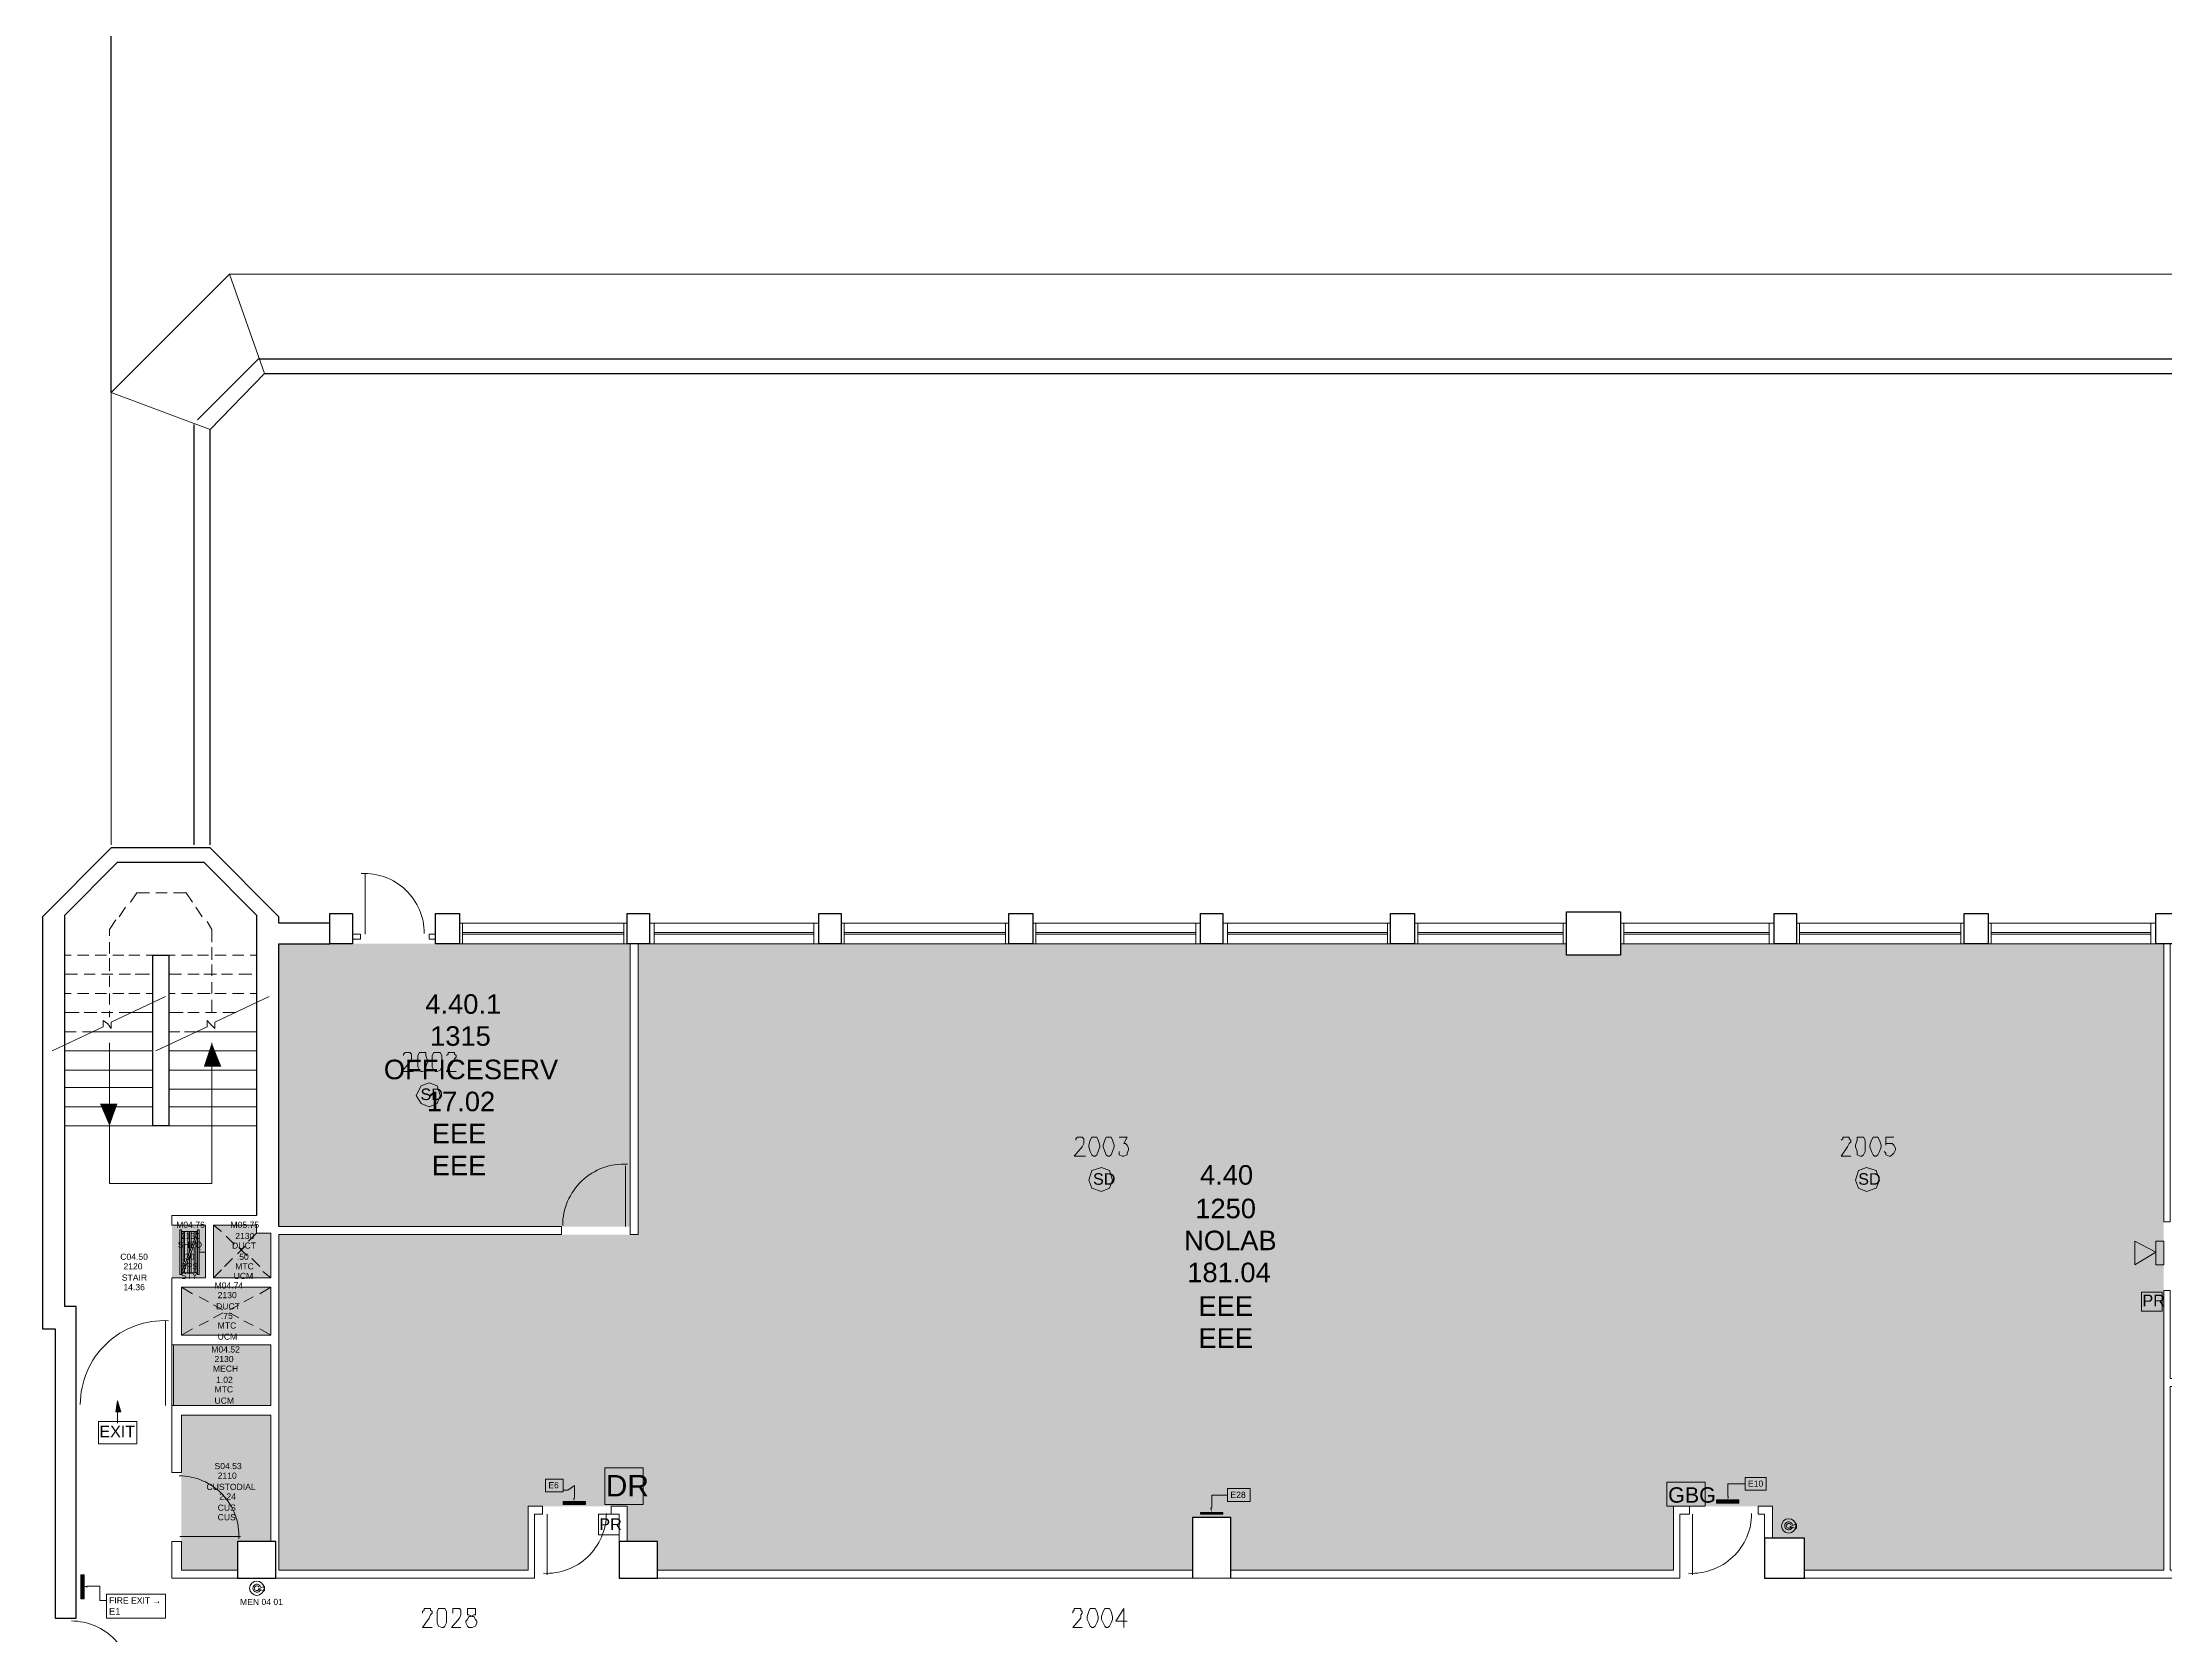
# Model space of a CAD drawing. Header units: millimetres. Extents: x -59 to 47, y 152 to 919.
# Drawn here: x -43.65 to -15.51, y 381.1 to 402.2 of the extents above; entities that cross this region are included whole.
import ezdxf

# ---------------------------------------------------------------- set-up
doc = ezdxf.new("R2010")
doc.units = ezdxf.units.MM
for name, color, linetype, true_color in [('PDF_014404$_ps_FIRE_ACCESS', 7, 'Continuous', 0x37dd00), ('PDF_014404$_ps_FIRE_ALARM', 7, 'Continuous', 0x37dd00), ('PDF_014404$HL-TMP', 7, 'Continuous', 0x800000)]:
    doc.layers.add(name, color=color, linetype=linetype, true_color=true_color)
for name, color, linetype in [('PDF_014404$_ps_TEXTBOLD$FIRE', 2, 'Continuous'), ('PDF_014404$BL', 7, 'Continuous'), ('PDF_014404$DR', 7, 'Continuous'), ('PDF_014404$FI', 7, 'Continuous'), ('PDF_014404$FI-DSG', 7, 'Continuous'), ('PDF_014404$PL-STAIR', 7, 'Continuous'), ('PDF_014404$REG-EGRESS', 7, 'Continuous'), ('PDF_014404$WA', 7, 'Continuous'), ('PDF_014404$WA-COL', 7, 'Continuous'), ('PDF_014404$WA-EXT', 7, 'Continuous'), ('PDF_014404$WN', 7, 'Continuous'), ('PDF_Text', 7, 'Continuous')]:
    doc.layers.add(name, color=color, linetype=linetype)
doc.styles.add('PDF ArialMT', font='arial.ttf')

msp = doc.modelspace()

# ---------------------------------------------------------------- linework, layer by layer
msp.add_line((-42.736, 397.564), (-42.736, 918.763))
at = {"layer": 'PDF_014404$_ps_FIRE_ACCESS', "lineweight": 0}
for points in [[(-38.524, 388.102), (-38.418, 388.145), (-38.376, 388.251), (-38.418, 388.378), (-38.524, 388.42), (-38.63, 388.378), (-38.694, 388.251), (-38.63, 388.145)], [(-29.613, 386.981), (-29.507, 387.023), (-29.465, 387.129), (-29.507, 387.256), (-29.613, 387.298), (-29.74, 387.256), (-29.782, 387.129), (-29.74, 387.023)], [(-19.474, 386.981), (-19.347, 387.023), (-19.304, 387.129), (-19.347, 387.256), (-19.474, 387.298), (-19.58, 387.256), (-19.622, 387.129), (-19.58, 387.023)], [(-15.918, 386.324), (-15.918, 386.007), (-15.643, 386.176)], [(-15.643, 386.007), (-15.537, 386.007), (-15.537, 386.324), (-15.643, 386.324)], [(-35.688, 382.832), (-35.688, 383.319), (-36.196, 383.319), (-36.196, 382.832)], [(-35.688, 382.832), (-35.688, 383.319), (-36.196, 383.319), (-36.196, 382.832)]]:
    msp.add_lwpolyline(points, close=True, dxfattribs=at)
at = {"layer": 'PDF_014404$_ps_FIRE_ALARM', "lineweight": 0}
for points in [[(-15.558, 385.393), (-15.558, 385.647), (-15.833, 385.647), (-15.833, 385.393)], [(-21.612, 382.811), (-21.612, 383.128), (-22.12, 383.128), (-22.12, 382.811)], [(-36.005, 382.43), (-36.005, 382.705), (-36.28, 382.705), (-36.28, 382.43)]]:
    msp.add_lwpolyline(points, close=True, dxfattribs=at)
at = {"layer": 'PDF_014404$_ps_TEXTBOLD$FIRE', "lineweight": 20}
for points in [[(-38.863, 388.78), (-38.863, 388.801), (-38.842, 388.822), (-38.821, 388.822), (-38.799, 388.822), (-38.778, 388.822), (-38.757, 388.801), (-38.757, 388.78), (-38.757, 388.759), (-38.757, 388.737), (-38.778, 388.695), (-38.884, 388.568), (-38.736, 388.568)], [(-38.291, 388.78), (-38.27, 388.801), (-38.27, 388.822), (-38.249, 388.822), (-38.207, 388.822), (-38.186, 388.822), (-38.186, 388.801), (-38.164, 388.78), (-38.164, 388.759), (-38.186, 388.737), (-38.207, 388.695), (-38.291, 388.568), (-38.164, 388.568)], [(-29.952, 387.658), (-29.952, 387.679), (-29.93, 387.7), (-29.909, 387.7), (-29.888, 387.7), (-29.867, 387.7), (-29.846, 387.679), (-29.846, 387.658), (-29.846, 387.637), (-29.846, 387.616), (-29.867, 387.573), (-29.973, 387.446), (-29.824, 387.446)], [(-29.38, 387.7), (-29.274, 387.7), (-29.316, 387.616), (-29.295, 387.616), (-29.274, 387.594), (-29.253, 387.552), (-29.253, 387.531), (-29.274, 387.489), (-29.274, 387.467), (-29.316, 387.446), (-29.338, 387.446), (-29.38, 387.467), (-29.38, 387.489), (-29.38, 387.51)], [(-19.812, 387.658), (-19.791, 387.679), (-19.791, 387.7), (-19.77, 387.7), (-19.728, 387.7), (-19.707, 387.7), (-19.707, 387.679), (-19.685, 387.658), (-19.685, 387.637), (-19.707, 387.616), (-19.728, 387.573), (-19.812, 387.446), (-19.685, 387.446)], [(-19.114, 387.7), (-19.22, 387.7), (-19.22, 387.594), (-19.22, 387.616), (-19.177, 387.616), (-19.156, 387.616), (-19.135, 387.616), (-19.114, 387.594), (-19.093, 387.552), (-19.093, 387.531), (-19.114, 387.489), (-19.135, 387.467), (-19.156, 387.446), (-19.177, 387.446), (-19.22, 387.467), (-19.22, 387.489), (-19.241, 387.51)], [(-38.609, 381.392), (-38.609, 381.414), (-38.588, 381.435), (-38.588, 381.456), (-38.567, 381.456), (-38.524, 381.456), (-38.503, 381.456), (-38.503, 381.435), (-38.482, 381.414), (-38.482, 381.392), (-38.503, 381.371), (-38.524, 381.329), (-38.609, 381.202), (-38.482, 381.202)], [(-38.207, 381.392), (-38.207, 381.414), (-38.207, 381.435), (-38.207, 381.456), (-38.186, 381.456), (-38.143, 381.456), (-38.122, 381.456), (-38.101, 381.435), (-38.101, 381.414), (-38.101, 381.392), (-38.101, 381.371), (-38.122, 381.329), (-38.228, 381.202), (-38.101, 381.202)], [(-29.994, 381.392), (-29.994, 381.414), (-29.973, 381.435), (-29.973, 381.456), (-29.952, 381.456), (-29.909, 381.456), (-29.888, 381.456), (-29.888, 381.435), (-29.867, 381.414), (-29.867, 381.392), (-29.888, 381.371), (-29.888, 381.329), (-29.994, 381.202), (-29.867, 381.202)], [(-29.316, 381.202), (-29.316, 381.456), (-29.422, 381.287), (-29.274, 381.287)]]:
    msp.add_lwpolyline(points, dxfattribs=at)
for points in [[(-38.63, 388.822), (-38.651, 388.822), (-38.672, 388.78), (-38.672, 388.716), (-38.672, 388.695), (-38.672, 388.632), (-38.651, 388.589), (-38.63, 388.568), (-38.609, 388.568), (-38.567, 388.589), (-38.567, 388.632), (-38.545, 388.695), (-38.545, 388.716), (-38.567, 388.78), (-38.567, 388.822), (-38.609, 388.822)], [(-38.44, 388.822), (-38.461, 388.822), (-38.482, 388.78), (-38.482, 388.716), (-38.482, 388.695), (-38.482, 388.632), (-38.461, 388.589), (-38.44, 388.568), (-38.418, 388.568), (-38.376, 388.589), (-38.355, 388.632), (-38.355, 388.695), (-38.355, 388.716), (-38.355, 388.78), (-38.376, 388.822), (-38.418, 388.822)], [(-29.719, 387.7), (-29.74, 387.7), (-29.761, 387.658), (-29.782, 387.594), (-29.782, 387.573), (-29.761, 387.51), (-29.74, 387.467), (-29.719, 387.446), (-29.697, 387.446), (-29.676, 387.467), (-29.655, 387.51), (-29.634, 387.573), (-29.634, 387.594), (-29.655, 387.658), (-29.676, 387.7), (-29.697, 387.7)], [(-29.528, 387.7), (-29.549, 387.7), (-29.57, 387.658), (-29.592, 387.594), (-29.592, 387.573), (-29.57, 387.51), (-29.549, 387.467), (-29.528, 387.446), (-29.507, 387.446), (-29.486, 387.467), (-29.465, 387.51), (-29.443, 387.573), (-29.443, 387.594), (-29.465, 387.658), (-29.486, 387.7), (-29.507, 387.7)], [(-19.558, 387.7), (-19.601, 387.7), (-19.601, 387.658), (-19.622, 387.594), (-19.622, 387.573), (-19.601, 387.51), (-19.601, 387.467), (-19.558, 387.446), (-19.537, 387.446), (-19.516, 387.467), (-19.495, 387.51), (-19.495, 387.573), (-19.495, 387.594), (-19.495, 387.658), (-19.516, 387.7), (-19.537, 387.7)], [(-19.368, 387.7), (-19.389, 387.7), (-19.41, 387.658), (-19.431, 387.594), (-19.431, 387.573), (-19.41, 387.51), (-19.389, 387.467), (-19.368, 387.446), (-19.347, 387.446), (-19.326, 387.467), (-19.304, 387.51), (-19.283, 387.573), (-19.283, 387.594), (-19.304, 387.658), (-19.326, 387.7), (-19.347, 387.7)], [(-38.355, 381.456), (-38.397, 381.456), (-38.418, 381.414), (-38.418, 381.35), (-38.418, 381.308), (-38.418, 381.265), (-38.397, 381.223), (-38.355, 381.202), (-38.334, 381.202), (-38.313, 381.223), (-38.291, 381.265), (-38.291, 381.308), (-38.291, 381.35), (-38.291, 381.414), (-38.313, 381.456), (-38.334, 381.456)], [(-37.995, 381.456), (-38.016, 381.456), (-38.016, 381.435), (-38.016, 381.392), (-38.016, 381.371), (-37.995, 381.371), (-37.953, 381.35), (-37.932, 381.35), (-37.91, 381.308), (-37.889, 381.287), (-37.889, 381.265), (-37.91, 381.223), (-37.953, 381.202), (-37.995, 381.202), (-38.016, 381.223), (-38.037, 381.265), (-38.037, 381.287), (-38.016, 381.308), (-37.995, 381.35), (-37.974, 381.35), (-37.932, 381.371), (-37.91, 381.371), (-37.91, 381.392), (-37.91, 381.435), (-37.91, 381.456), (-37.953, 381.456)], [(-29.74, 381.456), (-29.761, 381.456), (-29.782, 381.414), (-29.803, 381.35), (-29.803, 381.308), (-29.782, 381.265), (-29.761, 381.223), (-29.74, 381.202), (-29.719, 381.202), (-29.697, 381.223), (-29.676, 381.265), (-29.655, 381.308), (-29.655, 381.35), (-29.676, 381.414), (-29.697, 381.456), (-29.719, 381.456)], [(-29.549, 381.456), (-29.57, 381.456), (-29.592, 381.414), (-29.613, 381.35), (-29.613, 381.308), (-29.592, 381.265), (-29.57, 381.223), (-29.549, 381.202), (-29.528, 381.202), (-29.507, 381.223), (-29.486, 381.265), (-29.465, 381.308), (-29.465, 381.35), (-29.486, 381.414), (-29.507, 381.456), (-29.528, 381.456)]]:
    msp.add_lwpolyline(points, close=True, dxfattribs=at)
at = {"layer": 'PDF_014404$BL', "lineweight": 9}
for points in [[(-42.736, 391.574), (-42.736, 397.564), (-41.17, 399.131), (-5.376, 399.131), (-4.043, 397.818), (-4.043, 395.617)], [(-41.17, 399.131), (-40.704, 397.818)], [(-42.736, 397.564), (-41.424, 397.077)], [(-35.899, 390.537), (-38.122, 390.537)], [(-33.359, 390.537), (-35.603, 390.537)], [(-30.841, 390.537), (-33.063, 390.537)], [(-28.3, 390.537), (-30.523, 390.537)], [(-25.782, 390.537), (-28.004, 390.537)], [(-23.453, 390.537), (-25.464, 390.537)], [(-20.701, 390.537), (-22.734, 390.537)], [(-18.183, 390.537), (-20.405, 390.537)], [(-15.643, 390.537), (-17.865, 390.537)], [(-38.122, 390.262), (-35.899, 390.262)], [(-35.603, 390.262), (-33.359, 390.262)], [(-33.063, 390.262), (-30.841, 390.262)], [(-30.523, 390.262), (-28.3, 390.262)], [(-28.004, 390.262), (-25.782, 390.262)], [(-25.464, 390.262), (-23.453, 390.262)], [(-22.734, 390.262), (-20.701, 390.262)], [(-20.405, 390.262), (-18.183, 390.262)], [(-17.865, 390.262), (-15.643, 390.262)], [(-41.276, 386.451), (-41.382, 386.536)], [(-41.107, 386.282), (-41.212, 386.388)], [(-40.81, 386.43), (-40.916, 386.324)], [(-41.128, 386.092), (-41.234, 385.986)], [(-40.958, 386.261), (-41.064, 386.155)], [(-40.937, 386.134), (-41.043, 386.24)], [(-40.768, 385.986), (-40.874, 386.092)], [(-41.276, 385.943), (-41.382, 385.838)], [(-40.62, 385.838), (-40.726, 385.922)], [(-41.657, 385.626), (-41.805, 385.711)], [(-41.445, 385.52), (-41.572, 385.584)], [(-41.255, 385.414), (-41.382, 385.478)], [(-41.17, 385.414), (-41.043, 385.478)], [(-40.98, 385.52), (-40.853, 385.584)], [(-40.768, 385.626), (-40.62, 385.711)], [(-41.805, 385.076), (-41.657, 385.16)], [(-41.572, 385.203), (-41.445, 385.266)], [(-41.382, 385.308), (-41.255, 385.372)], [(-41.043, 385.308), (-41.17, 385.372)], [(-40.853, 385.203), (-40.98, 385.266)], [(-40.62, 385.076), (-40.768, 385.16)]]:
    msp.add_lwpolyline(points, dxfattribs=at)
at = {"layer": 'PDF_014404$DR', "lineweight": 0}
for points in [[(-39.371, 390.389), (-39.371, 391.193), (-39.371, 390.389)], [(-35.921, 386.515), (-35.921, 387.319), (-35.921, 386.515)], [(-42.017, 384.144), (-42.017, 385.266), (-42.017, 384.144)], [(-41.932, 384.949), (-41.932, 384.144)], [(-41.911, 384.949), (-41.911, 384.144)], [(-36.958, 382.705), (-36.958, 381.9), (-36.958, 382.705)], [(-21.781, 382.705), (-21.781, 381.9), (-21.781, 382.705)], [(-41.826, 382.408), (-41.022, 382.408), (-41.826, 382.408)]]:
    msp.add_lwpolyline(points, dxfattribs=at)
for centre, radius, start, end in [((-39.381, 390.399), 0.794, 0, 92.9549), ((-35.938, 386.529), 0.815, 87.0447, 180), ((-42.034, 384.158), 1.111, 87.0447, 180), ((-41.837, 382.419), 0.794, 357.0451, 90), ((-36.968, 382.715), 0.794, 267.0451, 360), ((-21.792, 382.715), 0.794, 267.0451, 360), ((-43.262, 380.496), 0.794, 357.0447, 90)]:
    msp.add_arc(centre, radius, start, end, dxfattribs=at)
at = {"layer": 'PDF_014404$FI', "lineweight": 9}
for points in [[(-41.826, 386.473), (-41.805, 386.473), (-41.805, 385.88), (-41.826, 385.88)], [(-41.572, 386.473), (-41.572, 385.88), (-41.593, 385.88), (-41.593, 385.901), (-41.593, 386.451), (-41.593, 386.473)], [(-20.405, 382.514), (-20.49, 382.536), (-20.405, 382.578)], [(-40.704, 381.689), (-40.789, 381.71), (-40.704, 381.752)]]:
    msp.add_lwpolyline(points, close=True, dxfattribs=at)
for points in [[(-41.593, 385.901), (-41.805, 385.901), (-41.805, 386.451), (-41.593, 386.451), (-41.805, 385.901)], [(-41.784, 386.451), (-41.784, 385.986)], [(-41.593, 386.388), (-41.784, 385.901)], [(-41.763, 386.049), (-41.763, 386.451)], [(-41.72, 386.451), (-41.72, 386.113)], [(-41.699, 386.176), (-41.699, 386.451)], [(-41.678, 386.451), (-41.678, 386.261)], [(-41.636, 386.324), (-41.636, 386.451)], [(-41.615, 386.451), (-41.615, 386.388)], [(-41.615, 386.324), (-41.615, 385.901)], [(-41.72, 386.049), (-41.72, 385.901)], [(-41.699, 385.901), (-41.699, 386.113)], [(-41.678, 386.176), (-41.678, 385.901)], [(-41.636, 385.901), (-41.636, 386.24)], [(-41.572, 386.176), (-41.488, 386.176)], [(-41.763, 385.901), (-41.763, 385.965)]]:
    msp.add_lwpolyline(points, dxfattribs=at)
for centre in [(-20.506, 382.55), (-20.506, 382.55), (-40.806, 381.724), (-40.806, 381.724)]:
    msp.add_circle(centre, 0.0953, dxfattribs=at)
for centre, radius, start, end in [((-20.506, 382.55), 0.0529, 22.7694, 337.2306), ((-20.506, 382.55), 0.0318, 22.7697, 337.2303), ((-40.806, 381.724), 0.0529, 22.7694, 337.2306), ((-40.806, 381.724), 0.0318, 22.7697, 337.2303)]:
    msp.add_arc(centre, radius, start, end, dxfattribs=at)
at = {"layer": 'PDF_014404$FI-DSG', "lineweight": 9}
for points in [[(-21.082, 383.192), (-20.807, 383.192), (-20.807, 383.022), (-21.082, 383.022)], [(-36.979, 383.171), (-36.746, 383.171), (-36.746, 383.001), (-36.979, 383.001)], [(-27.941, 383.044), (-27.644, 383.044), (-27.644, 382.874), (-27.941, 382.874)], [(-36.45, 382.874), (-36.746, 382.874), (-36.746, 382.832), (-36.45, 382.832)], [(-28.004, 382.726), (-28.3, 382.726), (-28.3, 382.705), (-28.004, 382.705)], [(-21.167, 382.895), (-21.463, 382.895), (-21.463, 382.853), (-21.167, 382.853)], [(-43.096, 381.583), (-43.096, 381.9), (-43.139, 381.9), (-43.139, 381.583)], [(-42.8, 381.646), (-42.017, 381.646), (-42.017, 381.329), (-42.8, 381.329)]]:
    msp.add_lwpolyline(points, close=True, dxfattribs=at)
for points in [[(-36.598, 382.917), (-36.598, 383.086), (-36.683, 383.022), (-36.746, 383.022)], [(-28.152, 382.79), (-28.152, 382.959), (-28.004, 382.959), (-27.941, 382.959)], [(-21.315, 382.938), (-21.315, 383.107), (-21.167, 383.107), (-21.082, 383.107)], [(-43.054, 381.752), (-42.885, 381.752), (-42.885, 381.562), (-42.8, 381.562)]]:
    msp.add_lwpolyline(points, dxfattribs=at)
at = {"layer": 'PDF_014404$FI-DSG', "transparency": 33554559}
for points in [[(-36.598, 382.917), (-36.598, 382.874), (-36.619, 382.917)], [(-21.294, 382.938), (-21.315, 382.895), (-21.315, 382.938)], [(-36.45, 382.874), (-36.746, 382.874), (-36.45, 382.832)], [(-36.746, 382.874), (-36.45, 382.832), (-36.746, 382.832)], [(-28.004, 382.726), (-28.3, 382.726), (-28.004, 382.705)], [(-28.3, 382.726), (-28.004, 382.705), (-28.3, 382.705)], [(-28.152, 382.79), (-28.152, 382.726), (-28.173, 382.79)], [(-21.167, 382.895), (-21.463, 382.895), (-21.167, 382.853)], [(-21.463, 382.895), (-21.167, 382.853), (-21.463, 382.853)], [(-43.096, 381.9), (-43.139, 381.9), (-43.096, 381.583)], [(-43.139, 381.9), (-43.096, 381.583), (-43.139, 381.583)], [(-43.054, 381.731), (-43.096, 381.752), (-43.054, 381.752)]]:
    msp.add_solid(points, dxfattribs=at)
at = {"layer": 'PDF_014404$HL-TMP', "color": 191, "lineweight": 0, "true_color": 0xbb77ff}
msp.add_lwpolyline([(-41.911, 384.144), (-41.911, 384.144), (-41.911, 384.144)], close=True, dxfattribs=at)
at = {"layer": 'PDF_014404$HL-TMP', "transparency": 33554559}
for points in [[(-35.857, 390.262), (-40.514, 390.262), (-35.857, 386.515)], [(-40.514, 390.262), (-35.857, 386.515), (-40.514, 386.515)], [(-23.453, 390.262), (-35.751, 390.262), (-23.453, 390.113)], [(-35.751, 390.262), (-23.453, 390.113), (-35.751, 390.113)], [(-15.537, 390.262), (-22.734, 390.262), (-15.537, 390.113)], [(-22.734, 390.262), (-15.537, 390.113), (-22.734, 390.113)], [(-15.537, 390.113), (-35.751, 390.113), (-15.537, 386.409)], [(-35.751, 390.113), (-15.537, 386.409), (-35.751, 386.409)], [(-15.537, 386.409), (-35.751, 386.409), (-40.514, 386.409)], [(-15.537, 386.409), (-40.514, 386.409), (-15.537, 382.811)], [(-40.514, 386.409), (-15.537, 382.811), (-40.514, 382.811)], [(-35.751, 386.409), (-15.537, 386.409), (-15.537, 386.409)], [(-37.212, 382.811), (-37.212, 382.811), (-40.514, 382.811)], [(-37.212, 382.811), (-40.514, 382.811), (-35.899, 382.811)], [(-37.212, 382.811), (-40.514, 382.811), (-37.212, 381.964)], [(-40.514, 382.811), (-37.212, 381.964), (-40.514, 381.964)], [(-22.035, 382.811), (-22.035, 382.811), (-35.899, 382.811)], [(-22.035, 382.811), (-35.899, 382.811), (-20.723, 382.811)], [(-22.035, 382.811), (-35.899, 382.811), (-22.035, 382.663)], [(-35.899, 382.811), (-22.035, 382.663), (-35.899, 382.663)], [(-28.406, 382.663), (-28.406, 382.663), (-35.899, 382.663)], [(-28.406, 382.663), (-35.899, 382.663), (-27.898, 382.663)], [(-28.406, 382.663), (-35.899, 382.663), (-28.406, 382.345)], [(-35.899, 382.663), (-28.406, 382.345), (-35.899, 382.345)], [(-22.035, 382.663), (-27.898, 382.663), (-22.035, 381.964)], [(-27.898, 382.663), (-22.035, 381.964), (-27.898, 381.964)], [(-15.537, 382.811), (-20.723, 382.811), (-15.537, 382.387)], [(-20.723, 382.811), (-15.537, 382.387), (-20.723, 382.387)], [(-28.406, 382.345), (-35.899, 382.345), (-35.497, 382.345)], [(-35.899, 382.345), (-28.406, 382.345), (-28.406, 382.345)], [(-28.406, 382.345), (-35.497, 382.345), (-28.406, 381.964)], [(-35.497, 382.345), (-28.406, 381.964), (-35.497, 381.964)], [(-15.537, 382.387), (-20.723, 382.387), (-20.299, 382.387)], [(-20.723, 382.387), (-15.537, 382.387), (-15.537, 382.387)], [(-15.537, 382.387), (-20.299, 382.387), (-15.537, 381.964)], [(-20.299, 382.387), (-15.537, 381.964), (-20.299, 381.964)], [(-20.299, 381.964), (-15.537, 381.964), (-15.537, 381.964)]]:
    msp.add_solid(points, dxfattribs=at)
at = {"layer": 'PDF_014404$HL-TMP', "color": 73, "true_color": 0x99cc66, "transparency": 33554559}
for points in [[(-41.488, 386.536), (-41.932, 386.536), (-41.488, 385.838)], [(-41.932, 386.536), (-41.488, 385.838), (-41.932, 385.838)]]:
    msp.add_solid(points, dxfattribs=at)
at = {"layer": 'PDF_014404$HL-TMP', "color": 191, "true_color": 0xbb77ff, "transparency": 33554559}
for points in [[(-41.382, 386.536), (-40.81, 386.536), (-40.81, 386.536)], [(-40.81, 386.536), (-41.382, 386.536), (-40.81, 386.43)], [(-41.382, 386.536), (-40.81, 386.43), (-41.382, 386.43)], [(-40.62, 386.43), (-40.62, 386.43), (-41.382, 386.43)], [(-40.62, 386.43), (-41.382, 386.43), (-40.81, 386.43)], [(-40.62, 385.838), (-41.382, 385.838), (-41.382, 386.43)], [(-41.382, 386.43), (-40.62, 386.43), (-40.62, 385.838)], [(-40.62, 385.838), (-40.62, 385.838), (-41.382, 385.838)], [(-41.805, 385.711), (-40.62, 385.711), (-40.62, 385.711)], [(-40.62, 385.076), (-41.805, 385.076), (-41.805, 385.711)], [(-41.805, 385.711), (-40.62, 385.711), (-40.62, 385.076)], [(-41.911, 384.949), (-40.62, 384.949), (-40.62, 384.949)], [(-40.62, 384.949), (-41.911, 384.949), (-40.62, 384.546)], [(-41.911, 384.949), (-40.62, 384.546), (-41.911, 384.546)], [(-40.62, 385.076), (-40.62, 385.076), (-41.805, 385.076)], [(-40.62, 384.546), (-41.911, 384.546), (-40.62, 384.144)], [(-41.911, 384.546), (-40.62, 384.144), (-41.911, 384.144)], [(-41.911, 384.144), (-40.62, 384.144), (-40.62, 384.144)]]:
    msp.add_solid(points, dxfattribs=at)
at = {"layer": 'PDF_014404$HL-TMP', "color": 190, "true_color": 0x6633ff, "transparency": 33554559}
for points in [[(-40.62, 384.017), (-41.805, 384.017), (-41.805, 384.017)], [(-40.62, 384.017), (-41.805, 384.017), (-40.62, 382.811)], [(-41.805, 384.017), (-40.62, 382.811), (-41.805, 382.811)], [(-40.62, 382.811), (-41.805, 382.811), (-40.62, 382.345)], [(-41.805, 382.811), (-40.62, 382.345), (-41.805, 382.345)], [(-41.064, 382.345), (-41.805, 382.345), (-41.064, 381.964)], [(-41.805, 382.345), (-41.064, 381.964), (-41.805, 381.964)], [(-41.064, 382.345), (-40.62, 382.345), (-40.62, 382.345)]]:
    msp.add_solid(points, dxfattribs=at)
at = {"layer": 'PDF_014404$PL-STAIR', "lineweight": 9}
for points in [[(-42.482, 390.812), (-42.398, 390.939), (-42.228, 390.939)], [(-42.144, 390.939), (-41.996, 390.939)], [(-41.911, 390.939), (-41.742, 390.939), (-41.657, 390.812)], [(-42.758, 390.367), (-42.758, 390.452), (-42.673, 390.579)], [(-42.631, 390.621), (-42.546, 390.748)], [(-41.615, 390.748), (-41.53, 390.621)], [(-41.466, 390.558), (-41.403, 390.452), (-41.403, 390.283)], [(-42.758, 390.135), (-42.758, 390.283)], [(-41.403, 390.219), (-41.403, 390.05)], [(-43.266, 390.113), (-43.35, 390.113)], [(-43.033, 390.113), (-43.181, 390.113)], [(-42.8, 390.113), (-42.948, 390.113)], [(-42.758, 389.902), (-42.758, 390.071)], [(-42.567, 390.113), (-42.715, 390.113)], [(-42.355, 390.113), (-42.504, 390.113)], [(-42.186, 390.113), (-42.271, 390.113)], [(-41.974, 390.113), (-41.89, 390.113)], [(-41.805, 390.113), (-41.657, 390.113)], [(-41.593, 390.113), (-41.445, 390.113)], [(-41.403, 389.986), (-41.403, 389.838)], [(-41.361, 390.113), (-41.212, 390.113)], [(-41.128, 390.113), (-40.98, 390.113)], [(-40.895, 390.113), (-40.81, 390.113)], [(-43.181, 389.859), (-43.35, 389.859)], [(-42.948, 389.859), (-43.096, 389.859)], [(-42.715, 389.859), (-42.863, 389.859)], [(-42.758, 389.69), (-42.758, 389.838)], [(-42.482, 389.859), (-42.631, 389.859)], [(-42.228, 389.859), (-42.419, 389.859)], [(-41.974, 389.859), (-41.805, 389.859)], [(-41.72, 389.859), (-41.572, 389.859)], [(-41.509, 389.859), (-41.339, 389.859)], [(-41.403, 389.753), (-41.403, 389.605)], [(-41.276, 389.859), (-41.128, 389.859)], [(-41.043, 389.859), (-40.874, 389.859)], [(-43.52, 388.843), (-42.842, 389.161), (-42.842, 389.245), (-42.779, 389.203), (-42.736, 389.14), (-42.736, 389.224), (-42.017, 389.563)], [(-43.266, 389.605), (-43.35, 389.605)], [(-43.033, 389.605), (-43.181, 389.605)], [(-42.8, 389.605), (-42.948, 389.605)], [(-42.758, 389.457), (-42.758, 389.605)], [(-42.567, 389.605), (-42.715, 389.605)], [(-42.355, 389.605), (-42.504, 389.605)], [(-42.186, 389.605), (-42.271, 389.605)], [(-42.144, 388.843), (-41.466, 389.161), (-41.466, 389.245), (-41.424, 389.203), (-41.361, 389.14), (-41.361, 389.224), (-40.641, 389.563)], [(-41.974, 389.605), (-41.89, 389.605)], [(-41.805, 389.605), (-41.657, 389.605)], [(-41.593, 389.605), (-41.424, 389.605)], [(-41.403, 389.521), (-41.403, 389.351)], [(-41.361, 389.605), (-41.212, 389.605)], [(-41.128, 389.605), (-40.98, 389.605)], [(-40.895, 389.605), (-40.81, 389.605)], [(-43.16, 389.351), (-43.35, 389.351)], [(-43.202, 389.097), (-43.35, 389.097)], [(-42.186, 389.097), (-42.969, 389.097), (-43.117, 389.097)], [(-42.927, 389.351), (-43.096, 389.351)], [(-42.715, 389.351), (-42.863, 389.351)], [(-42.758, 389.288), (-42.758, 389.372)], [(-42.186, 389.351), (-42.44, 389.351), (-42.631, 389.351)], [(-41.974, 389.351), (-41.784, 389.351)], [(-41.826, 389.097), (-41.974, 389.097)], [(-41.763, 389.097), (-41.615, 389.097), (-40.81, 389.097)], [(-41.72, 389.351), (-41.572, 389.351)], [(-41.488, 389.351), (-41.339, 389.351)], [(-41.255, 389.351), (-41.085, 389.351)], [(-42.186, 388.843), (-43.35, 388.843)], [(-41.403, 388.949), (-41.403, 387.848), (-41.403, 387.086), (-42.758, 387.086), (-42.758, 387.848), (-42.758, 388.949)], [(-41.974, 388.843), (-40.81, 388.843)], [(-42.186, 388.589), (-43.35, 388.589)], [(-41.974, 388.589), (-40.81, 388.589)], [(-42.186, 388.356), (-43.35, 388.356)], [(-41.974, 388.335), (-40.81, 388.335)], [(-42.186, 388.102), (-43.35, 388.102)], [(-41.974, 388.102), (-40.81, 388.102)], [(-42.186, 387.848), (-43.35, 387.848)], [(-41.974, 387.848), (-40.81, 387.848)]]:
    msp.add_lwpolyline(points, dxfattribs=at)
at = {"layer": 'PDF_014404$PL-STAIR', "transparency": 33554559}
for points in [[(-41.276, 388.632), (-41.403, 388.949), (-41.509, 388.632)], [(-42.885, 388.145), (-42.758, 387.848), (-42.652, 388.145)]]:
    msp.add_solid(points, dxfattribs=at)
at = {"layer": 'PDF_014404$REG-EGRESS', "lineweight": 18}
for points in [[(-42.609, 384.06), (-42.652, 384.208), (-42.673, 384.06)], [(-42.906, 383.933), (-42.398, 383.933), (-42.398, 383.636), (-42.906, 383.636)]]:
    msp.add_lwpolyline(points, close=True, dxfattribs=at)
msp.add_lwpolyline([(-42.652, 384.06), (-42.652, 383.911)], dxfattribs=at)
at = {"layer": 'PDF_014404$REG-EGRESS', "transparency": 33554559}
msp.add_solid([(-42.673, 384.06), (-42.609, 384.06), (-42.652, 384.208)], dxfattribs=at)
at = {"layer": 'PDF_014404$WA', "lineweight": 20}
for points in [[(-39.54, 390.389), (-39.434, 390.389), (-39.434, 390.325), (-39.54, 390.325)], [(-38.44, 390.325), (-38.524, 390.325), (-38.524, 390.389), (-38.44, 390.389)], [(-35.751, 390.262), (-35.751, 386.409), (-35.857, 386.409), (-35.857, 390.262)], [(-10.351, 390.262), (-10.351, 381.964), (-10.203, 381.964), (-10.203, 381.858), (-13.208, 381.858), (-20.299, 381.858)], [(-15.452, 390.262), (-15.452, 386.578), (-15.537, 386.578), (-15.537, 390.262)], [(-40.62, 382.345), (-40.62, 384.017), (-41.805, 384.017), (-41.805, 383.255), (-41.932, 383.255), (-41.932, 384.144), (-40.62, 384.144), (-40.62, 384.949), (-41.932, 384.949), (-41.932, 385.838), (-41.488, 385.838), (-41.488, 386.536), (-41.932, 386.536), (-41.932, 386.663), (-40.81, 386.663)], [(-40.514, 386.515), (-36.767, 386.515), (-36.767, 386.409), (-40.514, 386.409), (-40.514, 381.964), (-37.212, 381.964), (-37.212, 382.811), (-37.021, 382.811), (-37.021, 382.705), (-37.127, 382.705), (-37.127, 381.858), (-40.556, 381.858)], [(-13.208, 381.964), (-15.452, 381.964), (-15.452, 384.398), (-13.462, 384.398), (-13.462, 384.504), (-15.452, 384.504), (-15.452, 385.668), (-15.537, 385.668), (-15.537, 381.964), (-20.299, 381.964)], [(-36.005, 382.345), (-36.005, 382.705), (-36.111, 382.705), (-36.111, 382.811), (-35.899, 382.811), (-35.899, 382.345)], [(-27.898, 381.964), (-22.035, 381.964), (-22.035, 382.811), (-21.823, 382.811), (-21.823, 382.705), (-21.95, 382.705), (-21.95, 381.858), (-28.406, 381.858), (-35.497, 381.858)], [(-20.828, 382.387), (-20.828, 382.705), (-20.913, 382.705), (-20.913, 382.811), (-20.723, 382.811), (-20.723, 382.387)], [(-41.064, 381.858), (-41.932, 381.858), (-41.932, 382.345), (-41.805, 382.345), (-41.805, 381.964), (-41.064, 381.964)], [(-35.497, 381.964), (-28.406, 381.964)]]:
    msp.add_lwpolyline(points, dxfattribs=at)
for points in [[(-41.382, 385.838), (-40.62, 385.838), (-40.62, 386.43), (-40.81, 386.43), (-40.81, 386.536), (-41.382, 386.536)], [(-40.62, 385.711), (-40.62, 385.076), (-41.805, 385.076), (-41.805, 385.711)]]:
    msp.add_lwpolyline(points, close=True, dxfattribs=at)
at = {"layer": 'PDF_014404$WA-COL', "lineweight": 25}
for points in [[(-39.837, 390.262), (-39.837, 390.664), (-39.54, 390.664), (-39.54, 390.262)], [(-38.44, 390.664), (-38.122, 390.664), (-38.122, 390.262), (-38.44, 390.262)], [(-35.899, 390.664), (-35.603, 390.664), (-35.603, 390.262), (-35.899, 390.262)], [(-33.359, 390.664), (-33.063, 390.664), (-33.063, 390.262), (-33.359, 390.262)], [(-30.841, 390.664), (-30.523, 390.664), (-30.523, 390.262), (-30.841, 390.262)], [(-28.3, 390.664), (-28.004, 390.664), (-28.004, 390.262), (-28.3, 390.262)], [(-25.782, 390.664), (-25.464, 390.664), (-25.464, 390.262), (-25.782, 390.262)], [(-23.453, 390.685), (-22.734, 390.685), (-22.734, 390.113), (-23.453, 390.113)], [(-20.701, 390.664), (-20.405, 390.664), (-20.405, 390.262), (-20.701, 390.262)], [(-18.183, 390.664), (-17.865, 390.664), (-17.865, 390.262), (-18.183, 390.262)], [(-15.643, 390.664), (-15.346, 390.664), (-15.346, 390.262), (-15.643, 390.262)], [(-41.064, 381.858), (-40.556, 381.858), (-40.556, 382.345), (-41.064, 382.345)], [(-36.005, 381.858), (-35.497, 381.858), (-35.497, 382.345), (-36.005, 382.345)], [(-20.828, 381.858), (-20.299, 381.858), (-20.299, 382.387), (-20.828, 382.387)]]:
    msp.add_lwpolyline(points, close=True, dxfattribs=at)
msp.add_lwpolyline([(-27.898, 381.858), (-27.898, 382.663), (-28.406, 382.663), (-28.406, 381.858)], dxfattribs=at)
at = {"layer": 'PDF_014404$WA-EXT', "lineweight": 25}
for points in [[(-5.165, 395.744), (-5.165, 397.352), (-5.821, 398.009), (-40.789, 398.009), (-41.593, 397.204)], [(-41.424, 391.574), (-41.424, 397.077), (-40.704, 397.818), (-5.906, 397.818), (-5.376, 397.268), (-5.376, 395.32), (-5.292, 395.32)], [(-41.636, 391.574), (-41.636, 397.141)], [(-39.837, 390.537), (-40.514, 390.537), (-40.514, 390.621), (-41.424, 391.532), (-42.736, 391.532), (-43.647, 390.621), (-43.647, 385.16), (-43.477, 385.16), (-43.477, 381.329), (-43.202, 381.329), (-43.202, 385.16), (-43.202, 385.457), (-43.35, 385.457), (-43.35, 390.643), (-42.652, 391.341), (-41.509, 391.341), (-40.81, 390.643), (-40.81, 386.663)], [(-40.514, 386.515), (-40.514, 390.262), (-39.837, 390.262)]]:
    msp.add_lwpolyline(points, dxfattribs=at)
msp.add_lwpolyline([(-41.974, 387.848), (-42.186, 387.848), (-42.186, 389.478), (-42.186, 390.113), (-41.974, 390.113), (-41.974, 388.928)], close=True, dxfattribs=at)
at = {"layer": 'PDF_014404$WN', "lineweight": 0}
for points in [[(-38.122, 390.537), (-38.122, 390.262)], [(-38.08, 390.537), (-38.08, 390.262)], [(-35.942, 390.262), (-35.942, 390.537)], [(-35.899, 390.262), (-35.899, 390.537)], [(-35.603, 390.537), (-35.603, 390.262)], [(-35.54, 390.537), (-35.54, 390.262)], [(-33.423, 390.262), (-33.423, 390.537)], [(-33.359, 390.262), (-33.359, 390.537)], [(-33.063, 390.537), (-33.063, 390.262)], [(-33.021, 390.537), (-33.021, 390.262)], [(-30.883, 390.262), (-30.883, 390.537)], [(-30.841, 390.262), (-30.841, 390.537)], [(-30.523, 390.537), (-30.523, 390.262)], [(-30.481, 390.537), (-30.481, 390.262)], [(-28.364, 390.262), (-28.364, 390.537)], [(-28.3, 390.262), (-28.3, 390.537)], [(-28.004, 390.537), (-28.004, 390.262)], [(-27.941, 390.537), (-27.941, 390.262)], [(-25.824, 390.262), (-25.824, 390.537)], [(-25.782, 390.262), (-25.782, 390.537)], [(-25.464, 390.537), (-25.464, 390.262)], [(-25.422, 390.537), (-25.422, 390.262)], [(-23.496, 390.262), (-23.496, 390.537)], [(-23.453, 390.262), (-23.453, 390.537)], [(-22.734, 390.537), (-22.734, 390.262)], [(-22.691, 390.537), (-22.691, 390.262)], [(-20.765, 390.262), (-20.765, 390.537)], [(-20.701, 390.262), (-20.701, 390.537)], [(-20.405, 390.537), (-20.405, 390.262)], [(-20.363, 390.537), (-20.363, 390.262)], [(-18.225, 390.262), (-18.225, 390.537)], [(-18.183, 390.262), (-18.183, 390.537)], [(-17.865, 390.537), (-17.865, 390.262)], [(-17.823, 390.537), (-17.823, 390.262)], [(-15.706, 390.262), (-15.706, 390.537)], [(-15.643, 390.262), (-15.643, 390.537)], [(-38.08, 390.41), (-35.942, 390.41)], [(-38.08, 390.389), (-35.942, 390.389)], [(-35.54, 390.41), (-33.423, 390.41)], [(-35.54, 390.389), (-33.423, 390.389)], [(-33.021, 390.41), (-30.883, 390.41)], [(-33.021, 390.389), (-30.883, 390.389)], [(-30.481, 390.41), (-28.364, 390.41)], [(-30.481, 390.389), (-28.364, 390.389)], [(-27.941, 390.41), (-25.824, 390.41)], [(-27.941, 390.389), (-25.824, 390.389)], [(-25.422, 390.41), (-23.496, 390.41)], [(-25.422, 390.389), (-23.496, 390.389)], [(-22.691, 390.41), (-20.765, 390.41)], [(-22.691, 390.389), (-20.765, 390.389)], [(-20.363, 390.41), (-18.225, 390.41)], [(-20.363, 390.389), (-18.225, 390.389)], [(-17.823, 390.41), (-15.706, 390.41)], [(-17.823, 390.389), (-15.706, 390.389)]]:
    msp.add_lwpolyline(points, dxfattribs=at)

# ---------------------------------------------------------------- texts
at = {"layer": 'PDF_Text', "attachment_point": 4, "style": 'PDF ArialMT'}
for s, insert, char_height in [('4.40.1', (-38.573, 389.462), 0.2588), ('1315', (-38.51, 389.039), 0.2588), ('OFFICESERV', (-39.123, 388.595), 0.2588), ('17.02', (-38.552, 388.171), 0.2588), ('EEE', (-38.488, 387.748), 0.2588), ('EEE', (-38.488, 387.325), 0.2588), ('4.40', (-28.307, 387.198), 0.2588), ('1250', (-28.37, 386.753), 0.2588), ('M04.76', (-41.875, 386.538), 0.0815), ('M05.75', (-41.156, 386.538), 0.0815), ('SHEQ', (-41.854, 386.263), 0.0815), ('2130', (-41.812, 386.39), 0.0815), ('DUCT', (-41.134, 386.263), 0.0815), ('2130', (-41.092, 386.39), 0.0815), ('NOLAB', (-28.518, 386.33), 0.2588), ('C04.50', (-42.616, 386.115), 0.0815), ('2120', (-42.574, 385.988), 0.0815), ('BPS', (-41.812, 385.988), 0.0815), ('.30', (-41.791, 386.115), 0.0815), ('MTC', (-41.092, 385.988), 0.0815), ('.50', (-41.071, 386.115), 0.0815), ('181.04', (-28.476, 385.906), 0.2588), ('STAIR', (-42.595, 385.839), 0.0815), ('14.36', (-42.574, 385.712), 0.0815), ('STY', (-41.812, 385.861), 0.0815), ('M04.74', (-41.367, 385.734), 0.0815), ('UCM', (-41.113, 385.861), 0.0815), ('DUCT', (-41.346, 385.458), 0.0815), ('2130', (-41.325, 385.607), 0.0815), ('EEE', (-28.328, 385.462), 0.2588), ('MTC', (-41.325, 385.204), 0.0815), ('.75', (-41.283, 385.331), 0.0815), ('EEE', (-28.328, 385.038), 0.2588), ('M04.52', (-41.41, 384.887), 0.0815), ('UCM', (-41.325, 385.056), 0.0815), ('MECH', (-41.388, 384.633), 0.0815), ('2130', (-41.367, 384.76), 0.0815), ('MTC', (-41.367, 384.358), 0.0815), ('1.02', (-41.346, 384.485), 0.0815), ('UCM', (-41.367, 384.209), 0.0815), ('EXIT', (-42.891, 383.8), 0.1519), ('S04.53', (-41.367, 383.342), 0.0815), ('2110', (-41.325, 383.215), 0.0815), ('CUSTODIAL', (-41.473, 383.066), 0.0815), ('2.24', (-41.304, 382.939), 0.0815), ('E6', (-36.943, 383.088), 0.0815), ('E28', (-27.904, 382.961), 0.0815), ('E10', (-21.046, 383.109), 0.0815), ('CUS', (-41.325, 382.791), 0.0815), ('CUS', (-41.325, 382.664), 0.0815), ('MEN 04 01', (-41.029, 381.542), 0.0815), ('E1', (-42.764, 381.419), 0.0883)]:
    msp.add_mtext(s, dxfattribs=dict(at, insert=insert, char_height=char_height))
at = {"layer": 'PDF_Text', "color": 2, "attachment_point": 4, "style": 'PDF ArialMT'}
for s, insert, char_height in [('SD', (-38.637, 388.267), 0.1528), ('SD', (-29.725, 387.145), 0.1528), ('SD', (-19.585, 387.145), 0.1528), ('PR', (-15.818, 385.536), 0.1528), ('GBG', (-22.104, 382.958), 0.2037), ('PR', (-36.266, 382.573), 0.1528)]:
    msp.add_mtext(s, dxfattribs=dict(at, insert=insert, char_height=char_height))
at = {"layer": 'PDF_Text', "color": 82, "true_color": 0x37dd00, "insert": (-36.181, 383.082), "char_height": 0.283, "attachment_point": 4, "style": 'PDF ArialMT'}
msp.add_mtext('DR', dxfattribs=at)
at = {"layer": 'PDF_Text', "insert": (-42.764, 381.563), "char_height": 0.08149, "attachment_point": 4, "rotation": 359.7467, "style": 'PDF ArialMT'}
msp.add_mtext('FIRE EXIT →', dxfattribs=at)

doc.saveas('drawing.dxf')
